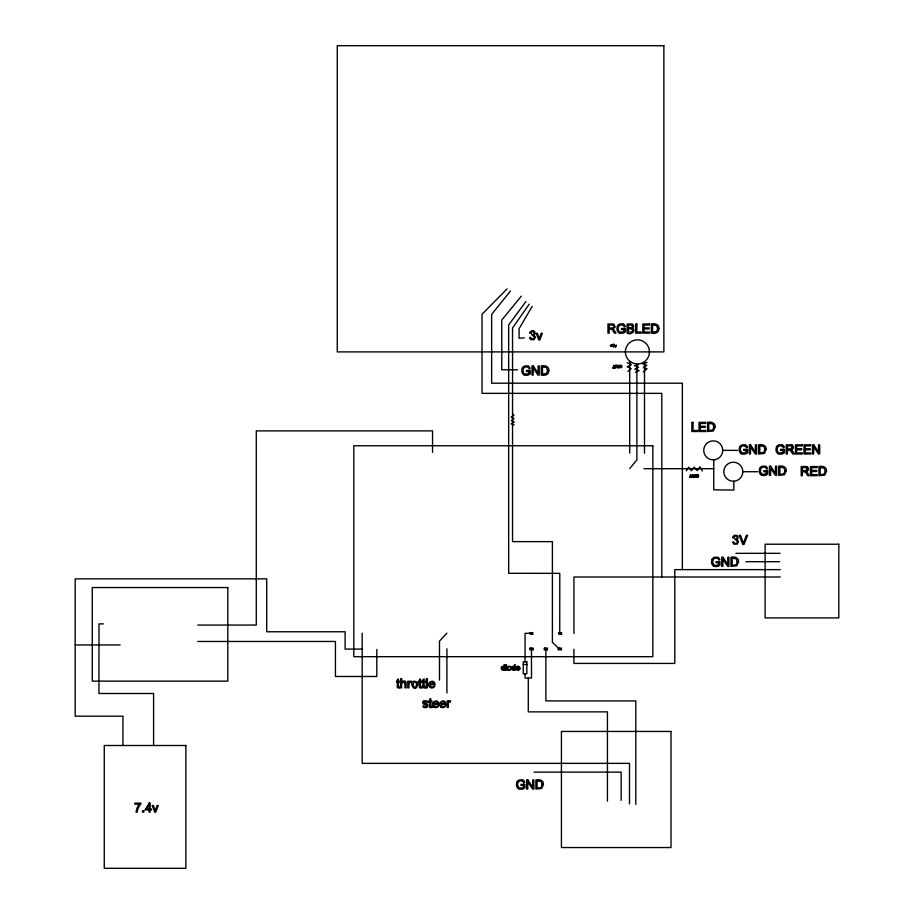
<?xml version="1.0" encoding="UTF-8"?>
<svg xmlns="http://www.w3.org/2000/svg" width="914" height="914" viewBox="0 0 914 914"><rect width="100%" height="100%" fill="white"/><g stroke="black" fill="none" stroke-linecap="round" stroke-linejoin="round"><path stroke-width="1.37" d="M559.745 632.134L559.779 573.352L508.664 573.307L508.664 324.938L525.916 301.494M434.858 684.803C425.421 683.843 431.694 688.973 434.836 685.888A3.119 3.119 0 0 1 429.774 687.179C425.113 682.849 434.904 677.754 434.87 684.552M438.731 704.454C429.294 703.506 435.555 708.624 438.697 705.539A3.119 3.119 0 0 1 433.636 706.83M445.849 704.454C436.412 703.506 442.673 708.624 445.815 705.539A3.119 3.119 0 0 1 440.754 706.83M531.834 334.65C532.839 335.369 537.306 339.597 531.274 338.797M734.936 539.134C735.93 539.854 740.431 544.07 734.376 543.27A2.708 2.708 0 0 1 733.759 541.888L732.594 542.048L733.919 544.218L737.37 544.07L738.569 541.431L736.981 539.523A2.216 2.216 0 0 0 736.844 535.581M615.465 346.566L616.356 345.058L615.602 347.046L614.528 345.058L615.442 346.646M743.859 542.048L743.402 543.453L740.546 535.296L739.232 535.296L742.774 544.458L744.019 544.458L747.606 535.296L746.372 535.296L743.893 541.956M614.505 366.468L613.58 367.405M691.304 475.76L690.367 476.697M693.44 475.76L692.504 476.697M532.211 306.327L519.061 328.8L519.061 338.214L524.282 337.883M686.3 470.859L688.653 467.1L691.452 470.71L694.114 467.168L697.211 470.561L699.93 466.803L702.375 471.064M529.183 304.191L512.548 328.012L512.548 541.636L552.399 541.636L552.399 642.325L558.454 648.117M531.982 633.756L531.228 634.396L531.937 633.436L531.32 632.557M532.416 649.294L531.045 649.511M546.686 649.294L545.315 649.511M560.773 633.756L560.019 634.396L560.728 633.436L560.099 632.557M560.659 649.294L559.299 649.511M531.662 649.934L532.371 648.974L531.742 648.095L532.371 648.574M545.932 649.934L546.641 648.974L546.024 648.095L546.641 648.574M559.916 649.934L560.625 648.974L559.996 648.095L560.613 648.574M532.234 633.048L532.862 632.557L532.222 633.425L532.908 634.396L532.154 633.733M532.656 648.586L533.296 648.095L532.645 648.963L533.342 649.934L532.576 649.283M546.938 648.586L547.566 648.095L546.926 648.963L547.612 649.934L546.858 649.283M561.013 633.048L561.653 632.557L561.002 633.425L561.699 634.396L560.933 633.733M560.91 648.586L561.539 648.095L560.899 648.963L561.596 649.934L560.83 649.283M510.412 291.04L491.641 314.416L491.641 383.206L682.37 383.206L682.37 569.628M521.311 296.205L501.763 320.037L501.763 369.793L517.598 369.793M629.7 468.551L636.887 459.879L636.887 364.252M446.912 633.174L439.497 641.137L439.497 680.107M507.042 288.904L482.021 314.267L482.021 393.351L661.805 393.351L661.805 576.997M690.401 476.251C692.058 474.914 688.231 474.149 691.407 475.36M692.538 476.251C694.206 474.914 690.378 474.126 693.543 475.36M613.557 367.005C615.271 365.543 611.443 364.869 614.619 366.068M627.895 371.427L631.186 368.673L627.118 366.765L631.483 364.675L627.187 362.641M643.25 371.838L647.066 368.799L643.365 367.542L646.826 365.326L642.828 364.08L647.135 362.344M635.367 372.204L639.126 370.65L634.83 369.028L638.589 367.302L634.465 365.634L638.166 364.972M523.619 782.772L524.716 782.464A3.53 3.53 0 0 0 522.819 779.95M612.711 328.971L615.202 327.166L613.968 324.253A5.69 5.69 0 0 0 612.026 324.013L607.959 323.979L607.959 333.142L609.17 333.142L609.17 329.063L610.689 329.074A3.393 3.393 0 0 1 611.295 329.109M427.843 702.615C427.318 702.181 422.622 700.844 424.393 703.209M530.611 337.415L529.492 337.563L530.817 339.734L534.267 339.597L535.478 336.946L533.879 335.038M630.294 327.829L628.306 327.829L628.306 325.053L630.134 325.053A5.827 5.827 0 0 1 631.54 325.156A1.337 1.337 0 0 1 632.088 327.223M613.271 367.736L614.619 368.068L612.803 368.068M619.875 367.736C618.424 365.394 622.628 365.212 621.189 367.736A1.36 1.36 0 0 0 621.589 365.646A1.36 1.36 0 0 0 619.475 365.634A1.36 1.36 0 0 0 619.898 367.702M722.746 450.362A9.517 9.517 0 0 1 708.476 458.599A9.517 9.517 0 0 1 708.476 442.125A9.517 9.517 0 0 1 722.746 450.362L737.427 450.362M643.959 468.699L713.743 468.699M742.831 471.715A9.517 9.517 0 0 1 728.561 479.964A9.517 9.517 0 0 1 728.561 463.478A9.517 9.517 0 0 1 742.831 471.715L757.523 471.715M803.932 471.635L802.412 471.635L802.412 475.703L801.201 475.703L801.201 466.54L805.268 466.54A5.69 5.69 0 0 1 807.142 466.757M690.059 477.028L691.407 477.359L689.59 477.359M692.195 477.028L693.543 477.359L691.727 477.359M735.919 553.324L780.076 553.324M745.915 561.71L779.756 561.71M780.27 569.628L674.783 569.628L674.783 663.427L573.901 663.427L573.901 649.237M780.27 576.997L573.946 576.997L573.946 633.493M103.442 623.874L98.986 623.874L98.952 693.498L153.586 693.498L153.586 745.504M197.79 625.062L256.286 625.062L256.286 430.882L432.551 430.882L432.551 452.373M531.48 633.333L525.059 633.333L525.059 661.793M197.744 641.468L335.427 641.468L335.427 676.486L376.808 676.486L376.808 649.431M75.188 644.953L120.157 644.953M530.897 648.3L530.246 648.3L530.771 648.906M545.167 648.3L544.516 648.3L545.041 648.906M559.151 648.3L558.5 648.3L559.014 648.906M362.641 649.089L345.115 649.089L345.115 631.768L266.728 631.768L266.728 578.848L75.188 578.848L75.188 716.188L122.944 716.188L122.944 745.504M530.531 649.123L530.006 649.934L530.006 648.095L531.057 648.117M544.801 649.123L544.276 649.934L544.276 648.095L545.327 648.117M558.774 649.123L558.248 649.934L558.248 648.095L559.299 648.117M523.265 664.478L526.852 664.478M519.689 668.397L516.696 668.397A1.302 1.302 0 0 0 519.186 669.014M433.682 683.923L429.968 683.923A1.931 1.931 0 0 1 433.362 682.575M444.661 703.586L440.959 703.586A1.931 1.931 0 0 1 444.341 702.226M533.993 772.113L621.143 772.113L621.143 800.367M139.305 804.183L134.815 804.183L134.815 803.098L140.756 803.098L140.756 803.977M788.931 449.917L787.411 449.917L787.411 453.995L786.2 453.995L786.2 444.832L790.267 444.832A5.69 5.69 0 0 1 792.13 445.038M613.385 345.526C612.403 348.942 615.91 346.166 613.1 344.658L614.197 344.338L612.837 344.338L612.883 345.789M518.969 668.945L519.678 669.025M530.726 333.359L529.606 333.153A2.959 2.959 0 0 1 533.776 331.039M732.697 537.638L733.828 537.832M424.599 703.277L426.21 703.734A8.603 8.603 0 0 1 427.078 704.031C430.563 706.328 424.142 709.744 422.794 706.271C422.028 705.037 428.026 708.259 426.644 705.128M632.294 328.263C637.104 330.605 630.557 335.621 627.095 333.142L627.095 323.979L630.534 323.979A4.376 4.376 0 0 1 632.225 324.219M744.933 445.975C741.265 444.832 739.472 448.077 740.694 451.345M527.618 367.085C524.065 365.851 522.02 369.416 523.379 372.455M514.102 424.964L511.154 423.788L514.331 421.937L511.372 420.543L513.954 418.543L511.234 417.07L514.034 415.299L512.548 413.882M792.13 445.072C794.517 446.043 793.569 449.985 790.941 449.825A3.268 3.268 0 0 1 791.684 450.271M807.131 466.791C809.53 467.762 808.559 471.704 805.954 471.533A3.268 3.268 0 0 1 806.685 471.978A6.387 6.387 0 0 1 807.679 473.212L809.278 475.703L807.759 475.703L805.954 472.915A3.268 3.268 0 0 0 804.606 471.567M781.778 445.952C778.362 444.592 776.146 448.363 777.54 451.322M765.018 467.328C761.499 466.071 759.511 469.522 760.779 472.698M717.319 558.351C713.845 557.037 711.698 560.773 713.08 563.721M522.237 781.036C518.832 779.653 516.616 783.424 517.998 786.406M404.582 682.45C401.6 680.599 401.086 685.637 401.794 687.876L400.663 687.876L400.663 678.714L401.794 678.714L401.794 682.004A2.696 2.696 0 0 1 405.062 681.387M440.697 706.899C436.184 702.363 445.861 697.485 445.849 704.203M433.567 706.899C429.054 702.363 438.743 697.485 438.731 704.203M560.728 633.025L558.5 632.557L559.105 634.396L559.962 632.557M531.937 633.025L529.72 632.557L530.326 634.396L531.171 632.557M792.678 451.493L794.277 453.995L792.746 453.995L790.941 451.208A3.268 3.268 0 0 0 789.593 449.859M618.504 330.468C616.95 327.703 619.498 323.636 622.742 325.098A2.856 2.856 0 0 1 624.148 326.835L625.222 326.538A3.53 3.53 0 0 0 623.325 324.013M432.048 707.527L431.774 706.545A1.759 1.759 0 0 1 431.1 706.556M425.341 687.865L425.067 686.894A1.759 1.759 0 0 1 424.393 686.905M421.788 687.865L421.48 686.894A1.759 1.759 0 0 1 420.84 686.905M399.726 687.865L399.487 686.882A1.759 1.759 0 0 1 398.778 686.905M525.059 673.721L525.116 678.074L531.48 678.039L531.48 649.271M783.207 452.099L783.207 450.396L780.51 450.396L780.51 449.322L784.395 449.311L784.395 452.716A6.981 6.981 0 0 1 782.67 453.755A5.427 5.427 0 0 1 778.282 453.641M766.446 473.475L766.446 471.773L763.761 471.773L763.761 470.699L767.634 470.687L767.634 474.092A6.981 6.981 0 0 1 765.921 475.131A5.427 5.427 0 0 1 761.522 475.017M746.361 452.122L746.361 450.419L743.665 450.419L743.665 449.345L747.549 449.334L747.549 452.738A6.981 6.981 0 0 1 745.824 453.767A5.427 5.427 0 0 1 741.437 453.664M733.839 481.221L733.839 490.064L713.743 489.847L713.743 459.856M718.747 564.498L718.747 562.796L716.05 562.796L716.05 561.71L719.935 561.71L719.935 565.115A6.981 6.981 0 0 1 718.21 566.143A5.427 5.427 0 0 1 713.823 566.04M644.507 362.035L644.507 453.321M635.801 804.366L635.801 700.912L545.887 700.912L545.887 649.043M629.7 361.167L629.7 453.104M629.495 803.943L629.495 763.361L362.184 763.361L362.184 633.185M624.171 331.245L624.171 329.543L621.474 329.543L621.474 328.469L625.359 328.457L625.359 331.862A6.981 6.981 0 0 1 623.634 332.902A5.427 5.427 0 0 1 619.246 332.787M607.433 801.144L607.433 711.869L528.292 711.869L528.292 678.062M529.046 373.232L529.046 371.53L526.35 371.53L526.35 370.444L530.234 370.444L530.234 373.837A6.981 6.981 0 0 1 528.509 374.877A5.427 5.427 0 0 1 524.122 374.774M523.665 787.183L523.665 785.48L520.969 785.48L520.969 784.395L524.853 784.395L524.853 787.799A6.981 6.981 0 0 1 523.128 788.828M448.34 704.066L448.34 707.539L447.22 707.539L447.22 700.901L448.226 700.901C447.106 702.649 451.802 698.833 450.431 702.158A1.371 1.371 0 0 0 448.911 702.078A2.799 2.799 0 0 0 448.466 704.043M446.912 648.826L446.912 693.006M429.637 705.597L429.637 701.769L428.815 701.769L428.815 700.901L429.637 700.901L429.637 699.256L430.757 698.582L430.757 700.901L431.888 700.901L431.888 701.769L430.757 701.769L430.757 705.654A2.799 2.799 0 0 0 430.791 706.236M424.05 686.003L424.05 682.118L425.181 682.118L425.181 681.238L424.05 681.238L424.05 678.919L422.931 679.593L422.931 681.238L422.108 681.238L422.108 682.118L422.931 682.118L422.931 685.934M420.486 686.003L420.486 682.118L421.617 682.118L421.617 681.238L420.486 681.238L420.486 678.919L419.377 679.593L419.377 681.238L418.543 681.238L418.543 682.118L419.377 682.118L419.377 685.934A5.016 5.016 0 0 0 419.48 687.317M408.901 684.403L408.901 687.876L407.77 687.876L407.77 681.238L408.787 681.238C407.667 682.986 412.351 679.171 410.992 682.495A1.371 1.371 0 0 0 409.472 682.427A2.799 2.799 0 0 0 409.015 684.38M404.948 683.672L404.948 687.876L406.067 687.876L406.067 683.672A2.833 2.833 0 0 0 405.256 681.193M398.435 686.003L398.435 682.118L399.567 682.118L399.567 681.238L398.435 681.238L398.435 678.919L397.316 679.593L397.316 681.238L396.493 681.238L396.493 682.118L397.316 682.118L397.316 685.934A5.016 5.016 0 0 0 397.419 687.317M428.175 702.466A2.936 2.936 0 0 0 424.279 700.969A2.662 2.662 0 0 0 423.513 701.198M423.479 701.164A1.737 1.737 0 0 0 423.799 704.214A9.049 9.049 0 0 0 424.884 704.557M425.558 704.785A5.621 5.621 0 0 1 426.655 705.105M429.74 706.968A5.016 5.016 0 0 1 429.683 705.597M431.979 707.379A2.479 2.479 0 0 1 429.637 707.219M437.223 702.226A1.931 1.931 0 0 0 433.876 703.574L437.543 703.586A2.422 2.422 0 0 0 437.155 702.306M444.273 702.306A2.422 2.422 0 0 1 444.627 703.586M518.786 667.014A1.165 1.165 0 0 0 516.753 667.837L518.981 667.837A1.474 1.474 0 0 0 518.741 667.06M519.792 669.082A2.034 2.034 0 0 1 516.467 669.619A2.034 2.034 0 0 1 517.187 666.34A2.034 2.034 0 0 1 519.975 668.214M523.505 787.023A3.736 3.736 0 0 1 517.838 786.508M522.305 780.91A2.856 2.856 0 0 1 523.642 782.761M516.73 782.11A4.639 4.639 0 0 1 522.705 780.19M518.615 788.908A4.993 4.993 0 0 1 517.073 782.304M523.116 788.793A5.427 5.427 0 0 1 518.741 788.725M433.293 682.644A2.422 2.422 0 0 1 433.647 683.923M424.085 686.574A2.799 2.799 0 0 1 424.062 686.003M423.033 687.317A5.016 5.016 0 0 1 422.976 685.946M425.273 687.716A2.479 2.479 0 0 1 422.931 687.557M420.52 686.574A2.799 2.799 0 0 1 420.509 686.003M421.72 687.716A2.479 2.479 0 0 1 419.366 687.557M404.628 682.415A1.897 1.897 0 0 1 404.902 683.672M398.47 686.574A2.799 2.799 0 0 1 398.447 686.003M399.658 687.716A2.479 2.479 0 0 1 397.304 687.557M732.582 537.615A2.959 2.959 0 0 1 736.867 535.524M733.999 537.832A1.622 1.622 0 0 1 736.318 536.278A1.622 1.622 0 0 1 736.615 539.043M736.41 538.78A2.354 2.354 0 0 1 735.119 539.146M718.598 564.338A3.736 3.736 0 0 1 712.931 563.824M717.387 558.226A2.856 2.856 0 0 1 718.724 560.076L719.798 559.779A3.53 3.53 0 0 0 717.901 557.266M711.823 559.425A4.639 4.639 0 0 1 717.787 557.506M713.697 566.223A4.993 4.993 0 0 1 712.166 559.619M140.733 803.954A13.002 13.002 0 0 0 139.145 806.274A15.412 15.412 0 0 0 137.683 809.621A11.893 11.893 0 0 0 137.271 812.146L136.106 812.146A12.899 12.899 0 0 1 139.396 804.263M533.742 331.108A2.216 2.216 0 0 1 533.833 335.13M530.908 333.347A1.622 1.622 0 0 1 533.216 331.805A1.622 1.622 0 0 1 533.513 334.57M533.308 334.296A2.354 2.354 0 0 1 532.017 334.661M531.228 338.82A2.708 2.708 0 0 1 530.657 337.403M528.886 373.072A3.736 3.736 0 0 1 523.219 372.558M527.686 366.96A2.856 2.856 0 0 1 529.023 368.81L530.097 368.513A3.53 3.53 0 0 0 528.201 366M522.111 368.159A4.639 4.639 0 0 1 528.086 366.24M523.996 374.957A4.993 4.993 0 0 1 522.454 368.353M746.212 451.962A3.736 3.736 0 0 1 740.546 451.447M745.001 445.849A2.856 2.856 0 0 1 746.338 447.7L747.412 447.414A3.53 3.53 0 0 0 745.516 444.889M739.437 447.049A4.639 4.639 0 0 1 745.401 445.129M741.311 453.847A4.993 4.993 0 0 1 739.78 447.243M766.298 473.326A3.736 3.736 0 0 1 760.631 472.812M765.098 467.203A2.856 2.856 0 0 1 766.423 469.065L767.497 468.768A3.53 3.53 0 0 0 765.612 466.243M759.523 468.402A4.639 4.639 0 0 1 765.498 466.483M761.396 475.211A4.993 4.993 0 0 1 759.865 468.596M788.931 449.928A3.393 3.393 0 0 1 789.525 449.962M791.684 450.271A6.387 6.387 0 0 1 792.678 451.505M783.047 451.939A3.736 3.736 0 0 1 777.38 451.436M781.847 445.826A2.856 2.856 0 0 1 783.184 447.689L784.258 447.392A3.53 3.53 0 0 0 782.361 444.867M776.272 447.026A4.639 4.639 0 0 1 782.247 445.107M778.157 453.824A4.993 4.993 0 0 1 776.614 447.22M803.932 471.647A3.393 3.393 0 0 1 804.537 471.681M689.602 477.108A1.851 1.851 0 0 1 690.333 476.423M691.738 477.108A1.851 1.851 0 0 1 692.469 476.423M612.814 367.805A1.851 1.851 0 0 1 613.545 367.12M632.237 327.475A3.199 3.199 0 0 1 630.306 327.726M632.305 324.23A2.228 2.228 0 0 1 632.305 328.297M624.011 331.085A3.736 3.736 0 0 1 618.344 330.582M617.236 326.172A4.639 4.639 0 0 1 623.211 324.253M619.121 332.982A4.993 4.993 0 0 1 617.578 326.367M611.363 329.006A3.268 3.268 0 0 1 612.609 330.308L614.516 333.142L616.036 333.142L614.448 330.639A6.387 6.387 0 0 0 613.443 329.417A3.268 3.268 0 0 0 612.7 328.983M542.208 784.418L541.042 787.56L537.101 787.994L537.101 780.99L540.997 781.39L542.208 784.418M543.464 784.441L541.694 788.496L535.89 789.068L535.89 779.905C539.123 778.968 543.967 780.27 543.464 784.441M547.589 370.467L546.469 373.575L542.482 374.032L542.482 367.04L546.378 367.439L547.589 370.467M548.846 370.49C549.108 374.877 545.144 375.803 541.271 375.117L541.271 365.954C544.504 365.017 549.348 366.32 548.846 370.49M617.121 366.651C619.555 371.038 618.767 361.91 617.121 366.525M618.561 366.708C617.601 370.65 617.201 363.178 618.561 366.708M657.669 328.492L656.538 331.588L652.55 332.056L652.55 325.053L656.446 325.453L657.669 328.492M658.914 328.503C659.337 332.707 654.858 334.067 651.339 333.142L651.339 323.979C654.573 323.042 659.417 324.333 658.914 328.503M693.909 475.943C696.525 480.284 695.234 471.098 693.909 475.943M695.348 476C694.354 479.884 694.012 472.469 695.348 476M713.88 426.884L712.749 429.991L708.761 430.46L708.761 423.456L712.657 423.856L713.88 426.884M715.125 426.907L713.366 430.962L707.55 431.534L707.55 422.371C710.784 421.445 715.628 422.736 715.125 426.907M737.301 561.733L736.124 564.875L732.183 565.298L732.183 558.305L736.078 558.705L737.301 561.733M738.546 561.756L736.787 565.812L730.971 566.383L730.971 557.22C734.205 556.283 739.049 557.586 738.546 561.756M764.904 449.357L763.784 452.464L759.797 452.933L759.797 445.929L763.693 446.329L764.904 449.357M766.161 449.38L764.39 453.435L758.586 454.007L758.586 444.844C761.819 443.907 766.663 445.209 766.161 449.38M785 470.721L783.824 473.852L779.882 474.286L779.882 467.283L783.778 467.682L785 470.721M786.246 470.733L784.486 474.789L778.671 475.371L778.671 466.209C781.904 465.272 786.748 466.563 786.246 470.733M825.296 471.053L824.165 474.16L820.178 474.629L820.178 467.625L824.074 468.025L825.296 471.053M826.542 471.076L824.782 475.131L818.967 475.703L818.967 466.54C822.2 465.603 827.044 466.905 826.542 471.076M417.847 684.472C414.568 696.171 406.342 677.217 416.978 681.993A3.576 3.576 0 0 1 417.812 684.266L417.847 684.472M501.295 668.157L502.186 670.099L504.779 670.236L504.779 664.684L504.105 664.684C505.339 668.043 500.918 664.604 501.295 668.157M511.657 668.157L512.548 670.099L515.142 670.236L515.142 664.684L514.468 664.684C515.576 667.951 511.314 664.661 511.657 668.157M501.992 668.134C504.425 673.264 504.277 662.947 502.003 668.031M512.354 668.134C514.639 673.332 514.765 663.05 512.354 668.031M632.762 330.48L631.803 331.908L628.306 332.056L628.306 328.903L630.432 328.903A4.73 4.73 0 0 1 631.768 329.04L632.762 330.48M412.785 684.403C416.921 694.629 418.326 674.966 412.785 684.403M614.037 326.469L613.134 327.829A4.113 4.113 0 0 1 611.786 327.989L609.17 328.023L609.17 324.984L612.951 325.087L614.037 326.469M696.479 475.851C697.416 477.325 696.011 477.611 696.662 477.028A1.36 1.36 0 0 1 696.274 474.937A1.36 1.36 0 0 1 698.376 474.937A1.36 1.36 0 0 1 697.953 477.005C698.49 478.787 697.885 472.549 696.479 475.806M792.278 447.323L791.375 448.683A4.113 4.113 0 0 1 790.016 448.843L787.411 448.877L787.411 445.838L791.193 445.941L792.278 447.323M807.279 469.042L806.376 470.39A4.113 4.113 0 0 1 805.028 470.55L802.412 470.584L802.412 467.557L806.194 467.66L807.279 469.042M155.231 810.752L153.358 805.508L152.17 805.508L154.695 812.146L155.746 812.146L158.259 805.508L157.105 805.508L155.254 810.684M539.294 338.591L541.168 333.347L542.322 333.347L539.808 339.985L538.757 339.985L536.232 333.347L537.421 333.347L539.249 338.568M149.028 804.788L146.16 808.924L149.028 808.924L149.028 804.788M149.233 802.983L145.052 809.953L149.028 809.953L149.028 812.146L150.159 812.146L150.159 809.953L151.393 809.953L151.393 808.924L150.159 808.924L150.159 802.983L149.233 802.983M663.872 45.7L337.255 45.7L337.255 351.901L663.872 351.901L663.872 45.7M636.852 323.979L635.63 323.979L635.63 333.142L641.365 333.142L641.365 332.056L636.852 332.056L636.852 323.979M649.454 323.979L642.828 323.979L642.828 333.142L649.671 333.142L649.671 332.056L644.039 332.056L644.039 328.937L649.111 328.937L649.111 327.863L644.039 327.863L644.039 325.053L649.454 325.053L649.454 323.979M611.386 344.784L610.312 345.538L611.066 346.6L612.129 345.846L611.386 344.784M616.79 365.349L615.008 365.349L616.356 365.669A3.873 3.873 0 0 0 615.408 368.068L615.739 368.068A4.056 4.056 0 0 1 616.801 365.623L616.79 365.349M533.25 365.954L532.005 365.954L532.005 375.117L533.17 375.117L533.17 367.919L537.98 375.117L539.226 375.117L539.226 365.954L538.06 365.954L538.06 373.152L533.25 365.954M693.052 422.371L691.841 422.371L691.841 431.534L697.565 431.534L697.565 430.46L693.052 430.46L693.052 422.371M705.665 422.371L699.039 422.371L699.039 431.534L705.882 431.534L705.882 430.46L700.25 430.46L700.25 427.341L705.322 427.341L705.322 426.267L700.25 426.267L700.25 423.456L705.665 423.456L705.665 422.371M750.565 444.844L749.32 444.844L749.32 454.007L750.485 454.007L750.485 446.809L755.307 454.007L756.541 454.007L756.541 444.844L755.387 444.844L755.387 452.042L750.565 444.844M802.081 444.832L795.454 444.832L795.454 453.995L802.286 453.995L802.286 452.91L796.665 452.91L796.665 449.791L801.727 449.791L801.727 448.717L796.665 448.717L796.665 445.906L802.081 445.906L802.081 444.832M810.615 444.832L803.989 444.832L803.989 453.995L810.832 453.995L810.832 452.91L805.2 452.91L805.2 449.791L810.272 449.791L810.272 448.717L805.2 448.717L805.2 445.906L810.615 445.906L810.615 444.832M813.734 444.832L812.489 444.832L812.489 453.995L813.654 453.995L813.654 446.786L818.464 453.995L819.709 453.995L819.709 444.832L818.544 444.832L818.544 452.019L813.734 444.832M652.847 445.758L353.798 445.758L353.798 656.686L652.847 656.686L652.847 445.758M770.662 466.209L769.417 466.209L769.417 475.371L770.582 475.371L770.582 468.162L775.392 475.371L776.637 475.371L776.637 466.209L775.472 466.209L775.472 473.395L770.662 466.209M817.082 466.54L810.455 466.54L810.455 475.703L817.299 475.703L817.299 474.629L811.666 474.629L811.666 471.51L816.739 471.51L816.739 470.424L811.666 470.424L811.666 467.625L817.082 467.625L817.082 466.54M838.812 544.218L765.121 544.218L765.121 617.898L838.812 617.898L838.812 544.218M722.951 557.22L721.717 557.22L721.717 566.383L722.871 566.383L722.871 559.185L727.693 566.383L728.926 566.383L728.926 557.22L727.773 557.22L727.773 564.418L722.951 557.22M227.803 587.542L92.28 587.542L92.28 681.136L227.803 681.136L227.803 587.542M526.852 661.793L523.265 661.793L523.265 673.721L526.852 673.721L526.852 661.793M506.539 664.684L505.865 665.461L506.539 664.684M506.539 666.215L505.865 666.215L505.865 670.236L506.539 670.236L506.539 666.215M427.375 678.714L426.255 678.714L426.255 687.876L427.375 687.876L427.375 678.714M671.002 731.44L561.424 731.44L561.424 847.541L671.002 847.541L671.002 731.44M185.873 745.504L104.265 745.504L104.265 868.3L185.873 868.3L185.873 745.504M527.869 779.905L526.624 779.905L526.624 789.068L527.789 789.068L527.789 781.87L532.599 789.068L533.845 789.068L533.845 779.905L532.679 779.905L532.679 787.103L527.869 779.905M143.772 810.867L142.493 810.867L142.493 812.146L143.772 812.146L143.772 810.867M508.378 669.482A1.508 1.508 0 0 0 510.72 668.317A1.508 1.508 0 0 0 508.55 666.877A1.508 1.508 0 0 0 508.378 669.482M508.104 670.076A2.114 2.114 0 0 0 511.292 668.26A2.114 2.114 0 0 0 508.138 666.409A2.114 2.114 0 0 0 508.104 670.076M631.38 362.344A12.053 12.053 0 0 0 649.466 351.901A12.053 12.053 0 0 0 631.38 341.459A12.053 12.053 0 0 0 631.38 362.344"/></g></svg>
